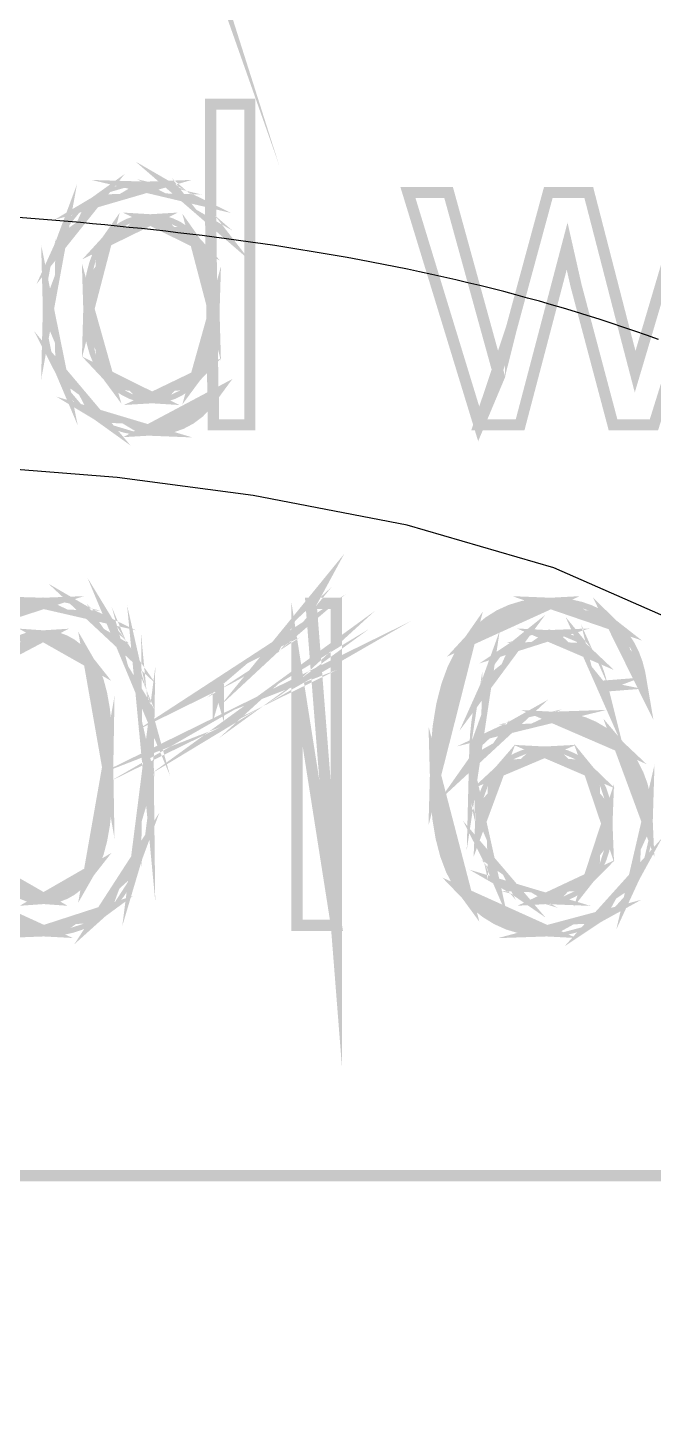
# Model space of a CAD drawing. Extents: x -600 to 1206, y -204 to 1404.
# Drawn here: x 280.8 to 336.7, y 999.1 to 1123.7 of the extents above; entities that cross this region are included whole.
import ezdxf

# ---------------------------------------------------------------- set-up
doc = ezdxf.new("R2010")
doc.units = 0
doc.linetypes.add('11', pattern=[18.75098419189453, 12.500656127929688, -6.250328063964844])
doc.layers.get('0').update_dxf_attribs({"linetype": 'CONTINUOUS'})
doc.layers.add('EASEMENT', color=7, linetype='CONTINUOUS')
doc.layers.add('POND', color=7, linetype='CONTINUOUS')

msp = doc.modelspace()

# ---------------------------------------------------------------- linework, layer by layer
at = {"color": 7, "const_width": 1}
for points in [[(0, 1200), (798.26171875, 1200), (798.26171875, 1021.25), (0, 1021.25), (0, 1200)], [(293.28125, 1141.2890625), (293.48533163265313, 1140.7110969387759), (293.68463010204084, 1140.1267538265306), (293.8791454081632, 1139.536033163265), (294.0688775510204, 1138.9389349489797), (294.2538265306123, 1138.3354591836735), (294.4339923469388, 1137.725605867347), (294.609375, 1137.109375), (293.28125, 1141.2890625)], [(297.16796875, 1106.640625), (297.16796875, 1116.9140625), (300.6640625, 1116.9140625), (300.6640625, 1088.28125), (297.40234375, 1088.28125), (297.16796875, 1106.640625)], [(283.7109375, 1104.267578125), (284.0278220663266, 1104.9661192602043), (284.38695790816325, 1105.6164301658164), (284.7883450255102, 1106.2185108418369), (285.23198341836735, 1106.7723612882655), (285.7178730867347, 1107.2779815051022), (286.2460140306123, 1107.735371492347), (286.81640625, 1108.14453125), (283.7109375, 1104.267578125)], [(282.67578125, 1098.6328125), (282.6969068877552, 1099.5083306760205), (282.7602838010204, 1100.360331632653), (282.86591198979585, 1101.1888153698978), (283.0137914540816, 1101.9937818877552), (283.20392219387753, 1102.7752311862246), (283.4363042091837, 1103.5331632653063), (283.7109375, 1104.267578125), (282.67578125, 1098.6328125)], [(286.81640625, 1108.14453125), (287.4178890306123, 1108.5020727040817), (288.0393016581633, 1108.8046077806123), (288.680644132653, 1109.0521364795918), (289.3419164540817, 1109.2446588010205), (290.023118622449, 1109.382174744898), (290.7242506377551, 1109.4646843112246), (291.4453125, 1109.4921875), (286.81640625, 1108.14453125)], [(291.4453125, 1109.4921875), (291.97265625000006, 1109.47604432398), (292.48325892857144, 1109.4276147959183), (292.9771205357142, 1109.3468989158162), (293.4542410714286, 1109.2338966836735), (293.91462053571433, 1109.0886080994896), (294.35825892857144, 1108.9110331632653), (294.78515625, 1108.701171875), (291.4453125, 1109.4921875)], [(291.4453125, 1109.4921875), (291.4453125, 1109.4921875)], [(294.78515625, 1108.701171875), (295.19252232142867, 1108.4654017857147), (295.5775669642857, 1108.2101004464287), (295.9402901785714, 1107.9352678571427), (296.2806919642857, 1107.6409040178573), (296.59877232142856, 1107.3270089285716), (296.89453125, 1106.9935825892858), (297.16796875, 1106.640625), (294.78515625, 1108.701171875)], [(321.1328125, 1088.28125), (314.78515625, 1109.0234375), (318.41796875, 1109.0234375), (321.71875, 1097.05078125), (322.94921875, 1092.59765625), (322.94921875, 1092.59765625), (321.1328125, 1088.28125)], [(324.0234375, 1096.875), (327.32421875, 1109.0234375), (330.9375, 1109.0234375), (334.04296875, 1096.9921875), (335.078125, 1093.02734375), (336.26953125, 1097.03125), (339.82421875, 1109.0234375), (343.2421875, 1109.0234375), (336.7578125, 1088.28125), (333.10546875, 1088.28125), (329.8046875, 1100.703125), (329.00390625, 1104.23828125), (324.8046875, 1088.28125), (321.1328125, 1088.28125), (324.0234375, 1096.875)], [(286.81640625, 1108.14453125), (286.81640625, 1108.14453125)], [(294.78515625, 1108.701171875), (294.78515625, 1108.701171875)], [(291.77734375, 1106.58203125), (291.12344547193885, 1106.5429687500002), (290.50103635204084, 1106.42578125), (289.9101163903061, 1106.23046875), (289.3506855867347, 1105.9570312500002), (288.8227439413265, 1105.60546875), (288.3262914540816, 1105.17578125), (287.861328125, 1104.66796875), (291.77734375, 1106.58203125)], [(295.8203125, 1104.58984375), (295.3360172193879, 1105.1183832908166), (294.8206313775511, 1105.5656090561224), (294.27415497448976, 1105.931521045918), (293.6965880102041, 1106.216119260204), (293.08793048469386, 1106.4194036989797), (292.4481823979592, 1106.541374362245), (291.77734375, 1106.58203125), (295.8203125, 1104.58984375)], [(291.77734375, 1106.58203125), (291.77734375, 1106.58203125)], [(297.4609375, 1098.33984375), (297.42745535714295, 1099.510124362245), (297.32700892857144, 1100.5879304846937), (297.1595982142857, 1101.573262117347), (296.9252232142857, 1102.466119260204), (296.62388392857144, 1103.2665019132653), (296.2555803571429, 1103.9744100765306), (295.8203125, 1104.58984375), (297.4609375, 1098.33984375)], [(283.7109375, 1104.267578125), (283.7109375, 1104.267578125)], [(287.861328125, 1104.66796875), (287.44419642857144, 1104.0760522959185), (287.0912388392857, 1103.3940529336733), (286.80245535714283, 1102.621970663265), (286.5778459821429, 1101.759805484694), (286.4174107142857, 1100.807557397959), (286.32114955357144, 1099.7652264030612), (286.2890625, 1098.6328125), (287.861328125, 1104.66796875)], [(287.861328125, 1104.66796875), (287.861328125, 1104.66796875)], [(295.8203125, 1104.58984375), (295.8203125, 1104.58984375)], [(283.818359375, 1092.998046875), (283.5152264030613, 1093.7133290816328), (283.2587292729592, 1094.4585060586733), (283.04886798469386, 1095.2335778061222), (282.8856425382653, 1096.0385443239797), (282.7690529336735, 1096.873405612245), (282.6990991709184, 1097.7381616709185), (282.67578125, 1098.6328125), (283.818359375, 1092.998046875)], [(295.849609375, 1092.587890625), (296.27710459183686, 1093.1668526785718), (296.63883131377554, 1093.8267299107142), (296.9347895408163, 1094.5675223214284), (297.1649792729592, 1095.3892299107144), (297.3294005102041, 1096.2918526785716), (297.428053252551, 1097.275390625), (297.4609375, 1098.33984375), (295.849609375, 1092.587890625)], [(282.67578125, 1098.6328125), (282.67578125, 1098.6328125)], [(286.2890625, 1098.6328125), (286.3233418367347, 1097.5354751275513), (286.4261798469388, 1096.5202487244896), (286.5975765306122, 1095.5871332908162), (286.8375318877551, 1094.7361288265308), (287.14604591836735, 1093.9672353316328), (287.523118622449, 1093.2804528061224), (287.96875, 1092.67578125), (286.2890625, 1098.6328125)], [(297.4609375, 1098.33984375), (297.4609375, 1098.33984375)], [(322.94921875, 1092.59765625), (322.99027423469397, 1092.7662627551022), (323.06879783163265, 1093.0823501275513), (323.1847895408162, 1093.5459183673468), (323.33824936224494, 1094.1569674744899), (323.5291772959184, 1094.9154974489797), (323.75757334183675, 1095.8215082908164), (324.0234375, 1096.875), (322.94921875, 1092.59765625)], [(287.041015625, 1089.1796875), (286.465840242347, 1089.5924346301024), (285.9289301658163, 1090.0494260204082), (285.4302853954082, 1090.550661670918), (284.96990593112247, 1091.0961415816328), (284.54779177295916, 1091.6858657525509), (284.1639429209184, 1092.3198341836735), (283.818359375, 1092.998046875), (287.041015625, 1089.1796875)], [(283.818359375, 1092.998046875), (283.818359375, 1092.998046875)], [(287.96875, 1092.67578125), (287.96875, 1092.67578125)], [(287.96875, 1092.67578125), (288.4610172193879, 1092.152423469388), (288.97799744897964, 1091.7095822704082), (289.5196906887755, 1091.347257653061), (290.08609693877554, 1091.065449617347), (290.6772161989796, 1090.8641581632653), (291.29304846938777, 1090.7433832908164), (291.93359375, 1090.703125), (287.96875, 1092.67578125)], [(291.93359375, 1090.703125), (292.57792570153066, 1090.741589604592), (293.19395727040813, 1090.8569834183672), (293.78168845663265, 1091.0493064413263), (294.3411192602041, 1091.3185586734694), (294.87224968112247, 1091.664740114796), (295.37507971938777, 1092.0878507653063), (295.849609375, 1092.587890625), (291.93359375, 1090.703125)], [(295.849609375, 1092.587890625), (295.849609375, 1092.587890625)], [(291.6015625, 1087.8125), (290.90102838010205, 1087.8404017857147), (290.2168367346939, 1087.924107142857), (289.5489875637755, 1088.0636160714284), (288.897480867347, 1088.2589285714287), (288.26231664540813, 1088.510044642857), (287.64349489795916, 1088.8169642857144), (287.041015625, 1089.1796875), (291.6015625, 1087.8125)], [(297.40234375, 1090.8984375), (296.8008609693878, 1090.0797193877552), (296.1236447704082, 1089.3869579081631), (295.37069515306115, 1088.8201530612243), (294.542012117347, 1088.3793048469388), (293.6375956632653, 1088.064413265306), (292.6574457908164, 1087.8754783163267), (291.6015625, 1087.8125), (297.40234375, 1090.8984375)], [(291.93359375, 1090.703125), (291.93359375, 1090.703125)], [(297.40234375, 1088.28125), (297.40234375, 1090.8984375), (297.40234375, 1090.8984375), (297.40234375, 1088.28125)], [(287.041015625, 1089.1796875), (287.041015625, 1089.1796875)], [(291.6015625, 1087.8125), (291.6015625, 1087.8125)], [(303.0078125, 1068.515625), (303.61208545918373, 1069.0768494897961), (304.163743622449, 1069.6332908163265), (304.6627869897959, 1070.1849489795918), (305.1092155612245, 1070.7318239795918), (305.5030293367347, 1071.2739158163265), (305.8442283163265, 1071.811224489796), (306.1328125, 1072.34375), (303.0078125, 1068.515625)], [(277.060546875, 1070.6640625), (277.67099808673476, 1071.109693877551), (278.3248963647959, 1071.4867665816328), (279.0222417091837, 1071.7952806122448), (279.763034119898, 1072.035235969388), (280.5472735969388, 1072.2066326530612), (281.37496014030614, 1072.3094706632653), (282.24609375, 1072.34375), (277.060546875, 1070.6640625)], [(282.24609375, 1072.34375), (282.89301658163265, 1072.3248166454082), (283.5168207908163, 1072.2680165816325), (284.117506377551, 1072.1733498086733), (284.69507334183675, 1072.0408163265306), (285.2495216836735, 1071.8704161352039), (285.7808514030612, 1071.662149234694), (286.2890625, 1071.416015625), (282.24609375, 1072.34375)], [(282.24609375, 1072.34375), (282.24609375, 1072.34375)], [(286.2890625, 1071.416015625), (286.7733577806123, 1071.1342075892858), (287.2329400510204, 1070.8189174107142), (287.66780931122446, 1070.4701450892858), (288.0779655612245, 1070.087890625), (288.4634088010204, 1069.672154017857), (288.8241390306123, 1069.222935267857), (289.16015625, 1068.740234375), (286.2890625, 1071.416015625)], [(289.16015625, 1068.740234375), (289.4738520408164, 1068.2252471301022), (289.76761798469386, 1067.6791693239797), (290.0414540816326, 1067.1020009566325), (290.29536033163265, 1066.4937420280614), (290.52933673469386, 1065.8543925382653), (290.7433832908163, 1065.1839524872448), (290.9375, 1064.482421875), (289.16015625, 1068.740234375)], [(297.8515625, 1065.15625), (298.679049744898, 1065.5644132653065), (299.476243622449, 1065.996492346939), (300.243144132653, 1066.452487244898), (300.9797512755102, 1066.9323979591838), (301.6860650510204, 1067.436224489796), (302.3620854591837, 1067.9639668367347), (303.0078125, 1068.515625), (297.8515625, 1065.15625)], [(308.3984375, 1043.59375), (304.8828125, 1043.59375), (304.8828125, 1065.99609375), (304.8828125, 1065.99609375), (308.3984375, 1043.59375)], [(306.1328125, 1072.34375), (308.3984375, 1072.34375), (308.3984375, 1043.59375), (306.1328125, 1072.34375)], [(320.3125, 1069.0625), (321.1148756377551, 1069.933035714286), (321.9929846938776, 1070.6696428571427), (322.9468271683673, 1071.2723214285713), (323.9764030612245, 1071.7410714285716), (325.081712372449, 1072.075892857143), (326.26275510204084, 1072.2767857142858), (327.51953125, 1072.34375), (320.3125, 1069.0625)], [(327.51953125, 1072.34375), (327.51953125, 1072.34375)], [(327.51953125, 1072.34375), (328.46002072704084, 1072.3050860969388), (329.3506855867347, 1072.189094387755), (330.1915258290816, 1071.9957748724487), (330.98254145408174, 1071.7251275510205), (331.7237324617347, 1071.3771524234694), (332.41509885204084, 1070.951849489796), (333.056640625, 1070.44921875), (327.51953125, 1072.34375)], [(286.2890625, 1071.416015625), (286.2890625, 1071.416015625)], [(317.24609375, 1056.9921875), (317.3086734693878, 1059.2713647959185), (317.49641262755097, 1061.3655931122448), (317.80931122448976, 1063.2748724489795), (318.2473692602041, 1064.9992028061226), (318.8105867346939, 1066.5385841836735), (319.4989636479592, 1067.8930165816328), (320.3125, 1069.0625), (317.24609375, 1056.9921875)], [(332.1484375, 1064.94140625), (332.00653698979596, 1065.5098054846942), (331.84869260204084, 1066.0319674744896), (331.67490433673464, 1066.5078922193877), (331.4851721938776, 1066.937579719388), (331.2794961734694, 1067.3210299744896), (331.05787627551024, 1067.658242984694), (330.8203125, 1067.94921875), (332.1484375, 1064.94140625)], [(333.056640625, 1070.44921875), (333.056640625, 1070.44921875)], [(333.056640625, 1070.44921875), (333.63799426020415, 1069.8784279336737), (334.1487962372449, 1069.2486447704082), (334.5890465561224, 1068.559869260204), (334.95874521683675, 1067.8121014030614), (335.25789221938777, 1067.0053411989797), (335.48648756377554, 1066.1395886479593), (335.64453125, 1065.21484375), (333.056640625, 1070.44921875)], [(282.20703125, 1069.43359375), (281.5349968112246, 1069.3917410714291), (280.90282206632656, 1069.2661830357142), (280.31050701530614, 1069.0569196428569), (279.7580516581633, 1068.763950892857), (279.24545599489795, 1068.3872767857142), (278.77272002551024, 1067.9268973214284), (278.33984375, 1067.3828125), (282.20703125, 1069.43359375)], [(286.318359375, 1067.109375), (285.8302774234694, 1067.726004464286), (285.30911192602036, 1068.2477678571431), (284.754862882653, 1068.6746651785713), (284.16753029336735, 1069.0066964285716), (283.54711415816325, 1069.243861607143), (282.89361447704084, 1069.3861607142858), (282.20703125, 1069.43359375), (286.318359375, 1067.109375)], [(282.20703125, 1069.43359375), (282.20703125, 1069.43359375)], [(287.96875, 1057.71484375), (287.93506855867355, 1059.6380739795923), (287.8340242346939, 1061.367586096939), (287.6656170280612, 1062.9033801020407), (287.42984693877554, 1064.245455994898), (287.12671396683675, 1065.3938137755101), (286.75621811224494, 1066.3484534438776), (286.318359375, 1067.109375), (287.96875, 1057.71484375)], [(290.9375, 1064.482421875), (291.10849808673476, 1063.7296715561226), (291.25318877551024, 1062.905572385204), (291.3715720663265, 1062.0101243622448), (291.46364795918373, 1061.043327487245), (291.5294164540817, 1060.0051817602043), (291.5688775510204, 1058.8956871811226), (291.58203125, 1057.71484375), (290.9375, 1064.482421875)], [(304.8828125, 1065.99609375), (304.5039461096939, 1065.6501116071431), (304.092793367347, 1065.3041294642856), (303.64935427295916, 1064.9581473214284), (303.17362882653066, 1064.6121651785716), (302.6656170280612, 1064.2661830357142), (302.1253188775511, 1063.9202008928573), (301.552734375, 1063.57421875), (304.8828125, 1065.99609375)], [(320.3125, 1069.0625), (320.3125, 1069.0625)], [(327.3046875, 1069.453125), (326.83314732142867, 1069.433992346939), (326.3783482142857, 1069.3765943877552), (325.9402901785714, 1069.280931122449), (325.5189732142857, 1069.1470025510205), (325.11439732142856, 1068.9748086734694), (324.7265625, 1068.7643494897961), (324.35546875, 1068.515625), (327.3046875, 1069.453125)], [(330.8203125, 1067.94921875), (330.3993941326532, 1068.3482142857147), (329.9513711734694, 1068.685825892857), (329.476243622449, 1068.9620535714284), (328.9740114795919, 1069.1768973214287), (328.44467474489795, 1069.330357142857), (327.88823341836735, 1069.4224330357144), (327.3046875, 1069.453125), (330.8203125, 1067.94921875)], [(327.3046875, 1069.453125), (327.3046875, 1069.453125)], [(289.16015625, 1068.740234375), (289.16015625, 1068.740234375)], [(303.0078125, 1068.515625), (303.0078125, 1068.515625)], [(324.35546875, 1068.515625), (323.89548788265313, 1068.146922831633), (323.46420599489795, 1067.7327806122448), (323.0616230867347, 1067.2731983418366), (322.6877391581633, 1066.7681760204084), (322.3425542091837, 1066.2177136479593), (322.0260682397959, 1065.6218112244899), (321.73828125, 1064.98046875), (324.35546875, 1068.515625)], [(324.35546875, 1068.515625), (324.35546875, 1068.515625)], [(330.8203125, 1067.94921875), (330.8203125, 1067.94921875)], [(286.318359375, 1067.109375), (286.318359375, 1067.109375)], [(301.552734375, 1063.57421875), (300.9725765306123, 1063.240593112245), (300.40955835459187, 1062.9316804846937), (299.86367984693874, 1062.6474808673468), (299.3349410076531, 1062.3879942602043), (298.8233418367347, 1062.1532206632653), (298.3288823341837, 1061.9431600765306), (297.8515625, 1061.7578125), (301.552734375, 1063.57421875)], [(321.73828125, 1064.98046875), (321.4835778061225, 1064.2761479591838), (321.2663424744898, 1063.4913105867347), (321.08657525510205, 1062.6259566326528), (320.9442761479592, 1061.6800860969388), (320.8394451530612, 1060.6536989795918), (320.7720822704082, 1059.5467952806123), (320.7421875, 1058.359375), (321.73828125, 1064.98046875)], [(335.64453125, 1065.21484375), (332.1484375, 1064.94140625), (332.1484375, 1064.94140625), (335.64453125, 1065.21484375)], [(290.9375, 1064.482421875), (290.9375, 1064.482421875)], [(297.8515625, 1061.7578125), (297.8515625, 1065.15625), (297.8515625, 1065.15625), (297.8515625, 1061.7578125)], [(321.73828125, 1064.98046875), (321.73828125, 1064.98046875)], [(286.318359375, 1048.33984375), (286.756218112245, 1049.1051498724494), (287.12671396683675, 1050.0617825255101), (287.4298469387755, 1051.2097417091836), (287.66561702806126, 1052.5490274234694), (287.83402423469386, 1054.0796396683672), (287.9350685586735, 1055.8015784438776), (287.96875, 1057.71484375), (286.318359375, 1048.33984375)], [(301.552734375, 1063.57421875), (301.552734375, 1063.57421875)], [(320.7421875, 1058.359375), (321.11647002551035, 1058.8915019132655), (321.5138711734694, 1059.3829719387754), (321.9343909438775, 1059.8337850765306), (322.37802933673476, 1060.2439413265306), (322.84478635204084, 1060.6134406887754), (323.3346619897959, 1060.9422831632653), (323.84765625, 1061.23046875), (320.7421875, 1058.359375)], [(323.84765625, 1061.23046875), (324.37579719387764, 1061.4791932397961), (324.911112882653, 1061.6896524234694), (325.4536033163265, 1061.8618463010203), (326.003268494898, 1061.9957748724491), (326.56010841836735, 1062.0914381377552), (327.1241230867347, 1062.1488360969388), (327.6953125, 1062.16796875), (323.84765625, 1061.23046875)], [(327.6953125, 1062.16796875), (327.6953125, 1062.16796875)], [(327.6953125, 1062.16796875), (328.6784518494898, 1062.1151546556125), (329.6189413265306, 1061.956712372449), (330.5167809311224, 1061.6926419005101), (331.37197066326536, 1061.322943239796), (332.18451052295916, 1060.8476163903063), (332.9544005102041, 1060.266661352041), (333.681640625, 1059.580078125), (327.6953125, 1062.16796875)], [(320.01953125, 1046.337890625), (319.28372130102053, 1047.3469387755106), (318.66111288265313, 1048.5269850127552), (318.15170599489795, 1049.8780293367347), (317.7555006377551, 1051.400071747449), (317.47249681122446, 1053.0931122448978), (317.30269451530614, 1054.9571508290817), (317.24609375, 1056.9921875), (320.01953125, 1046.337890625)], [(323.84765625, 1061.23046875), (323.84765625, 1061.23046875)], [(326.9921875, 1059.0625), (326.3261320153062, 1059.0276227678573), (325.68957270408157, 1058.9229910714287), (325.08250956632645, 1058.7486049107142), (324.5049426020408, 1058.5044642857144), (323.95687181122446, 1058.1905691964287), (323.4382971938776, 1057.8069196428573), (322.94921875, 1057.353515625), (326.9921875, 1059.0625)], [(330.9765625, 1057.353515625), (330.50781250000006, 1057.8069196428573), (330.00558035714283, 1058.1905691964287), (329.46986607142856, 1058.5044642857142), (328.90066964285717, 1058.7486049107144), (328.29799107142856, 1058.9229910714287), (327.6618303571429, 1059.0276227678573), (326.9921875, 1059.0625), (330.9765625, 1057.353515625)], [(326.9921875, 1059.0625), (326.9921875, 1059.0625)], [(332.55859375, 1052.67578125), (332.5263073979593, 1053.4982860331634), (332.42944834183675, 1054.2693718112246), (332.2680165816326, 1054.9890385841836), (332.0420121173469, 1055.657286352041), (331.7514349489796, 1056.274115114796), (331.3962850765306, 1056.8395248724491), (330.9765625, 1057.353515625), (332.55859375, 1052.67578125)], [(333.681640625, 1059.580078125), (333.681640625, 1059.580078125)], [(333.681640625, 1059.580078125), (334.3371332908164, 1058.8097895408166), (334.89178093112247, 1057.9777184311224), (335.3455835459183, 1057.083864795918), (335.69854113520415, 1056.128228635204), (335.9506536989796, 1055.1108099489795), (336.10192123724494, 1054.031608737245), (336.15234375, 1052.890625), (333.681640625, 1059.580078125)], [(320.7421875, 1058.359375), (320.7421875, 1058.359375)], [(287.96875, 1057.71484375), (287.96875, 1057.71484375)], [(291.58203125, 1057.71484375), (291.560905612245, 1056.3147720025513), (291.49752869897964, 1054.9940210459183), (291.3919005102041, 1053.752590880102), (291.2440210459184, 1052.590481505102), (291.05389030612247, 1051.5076929209183), (290.8215082908164, 1050.504225127551), (290.546875, 1049.580078125), (291.58203125, 1057.71484375)], [(291.58203125, 1057.71484375), (291.58203125, 1057.71484375)], [(317.24609375, 1056.9921875), (317.24609375, 1056.9921875)], [(322.94921875, 1057.353515625), (322.5087691326532, 1056.8435108418369), (322.13608099489795, 1056.290058992347), (321.83115433673464, 1055.6931600765304), (321.5939891581633, 1055.0528140943877), (321.4245854591837, 1054.3690210459183), (321.3229432397959, 1053.6417809311224), (321.2890625, 1052.87109375), (322.94921875, 1057.353515625)], [(322.94921875, 1057.353515625), (322.94921875, 1057.353515625)], [(330.9765625, 1057.353515625), (330.9765625, 1057.353515625)], [(330.95703125, 1047.79296875), (331.38193558673476, 1048.3326690051024), (331.7414700255102, 1048.9249840561224), (332.0356345663265, 1049.5699139030612), (332.2644292091837, 1050.2674585459185), (332.4278539540816, 1051.017617984694), (332.5259088010204, 1051.820392219388), (332.55859375, 1052.67578125), (330.95703125, 1047.79296875)], [(321.2890625, 1052.87109375), (321.3048070790817, 1052.3553093112248), (321.35204081632656, 1051.8459024234694), (321.43076371173464, 1051.3428730867345), (321.54097576530614, 1050.8462213010205), (321.68267697704084, 1050.3559470663265), (321.8558673469388, 1049.872050382653), (322.060546875, 1049.39453125), (321.2890625, 1052.87109375)], [(336.15234375, 1052.890625), (336.12862723214295, 1052.128308354592), (336.05747767857144, 1051.3815369897961), (335.93889508928567, 1050.650310905612), (335.77287946428567, 1049.934630102041), (335.5594308035714, 1049.2344945790817), (335.2985491071429, 1048.5499043367347), (334.990234375, 1047.880859375), (336.15234375, 1052.890625)], [(336.15234375, 1052.890625), (336.15234375, 1052.890625)], [(332.55859375, 1052.67578125), (332.55859375, 1052.67578125)], [(282.24609375, 1045.99609375), (282.92231345663265, 1046.0439253826532), (283.56704400510205, 1046.1874202806123), (284.1802853954082, 1046.4265784438774), (284.762037627551, 1046.761399872449), (285.3123007015306, 1047.1918845663265), (285.831074617347, 1047.7180325255104), (286.318359375, 1048.33984375), (282.24609375, 1045.99609375)], [(290.546875, 1049.580078125), (290.2301897321429, 1048.7242904974494), (289.8716517857143, 1047.9259008290817), (289.4712611607143, 1047.1849091198978), (289.0290178571429, 1046.501315369898), (288.544921875, 1045.8751195790817), (288.0189732142857, 1045.306321747449), (287.451171875, 1044.794921875), (290.546875, 1049.580078125)], [(290.546875, 1049.580078125), (290.546875, 1049.580078125)], [(322.060546875, 1049.39453125), (322.2935267857144, 1048.9363440688776), (322.55161830357144, 1048.510443239796), (322.83482142857133, 1048.1168287627552), (323.14313616071433, 1047.7555006377552), (323.4765625, 1047.426458864796), (323.83510044642856, 1047.1297034438776), (324.21875, 1046.865234375), (322.060546875, 1049.39453125)], [(322.060546875, 1049.39453125), (322.060546875, 1049.39453125)], [(278.173828125, 1048.330078125), (278.6611128826531, 1047.7108577806125), (279.1798867984694, 1047.1869021045918), (279.730149872449, 1046.7582110969386), (280.31190210459187, 1046.4247847576532), (280.92514349489795, 1046.1866230867347), (281.56987404336735, 1046.0437260841836), (282.24609375, 1045.99609375), (278.173828125, 1048.330078125)], [(286.318359375, 1048.33984375), (286.318359375, 1048.33984375)], [(327.12890625, 1045.99609375), (327.752311862245, 1046.0327646683677), (328.3502072704082, 1046.1427774234694), (328.92259247448976, 1046.326132015306), (329.4694674744898, 1046.5828284438776), (329.9908322704082, 1046.9128667091836), (330.48668686224494, 1047.3162468112246), (330.95703125, 1047.79296875), (327.12890625, 1045.99609375)], [(334.990234375, 1047.880859375), (334.6404655612246, 1047.2417091836737), (334.255221619898, 1046.646803252551), (333.83450255102036, 1046.0961415816325), (333.3783083545919, 1045.5897241709185), (332.8866390306123, 1045.1275510204082), (332.3594945790817, 1044.7096221301022), (331.796875, 1044.3359375), (334.990234375, 1047.880859375)], [(330.95703125, 1047.79296875), (330.95703125, 1047.79296875)], [(334.990234375, 1047.880859375), (334.990234375, 1047.880859375)], [(282.24609375, 1043.10546875), (281.09933035714295, 1043.166055484694), (280.02511160714283, 1043.3478156887754), (279.02343749999994, 1043.6507493622448), (278.0943080357143, 1044.0748565051022), (277.2377232142857, 1044.620137117347), (276.4536830357143, 1045.2865911989797), (275.7421875, 1046.07421875), (282.24609375, 1043.10546875)], [(327.1875, 1043.10546875), (325.9650031887756, 1043.1714365433675), (324.8086734693878, 1043.3693399234694), (323.7185108418367, 1043.699178890306), (322.69451530612247, 1044.1609534438776), (321.73668686224494, 1044.7546635841836), (320.8450255102041, 1045.4803093112246), (320.01953125, 1046.337890625), (327.1875, 1043.10546875)], [(324.21875, 1046.865234375), (324.6177455357144, 1046.6346460459188), (325.02232142857144, 1046.4395328443877), (325.4324776785714, 1046.279894770408), (325.84821428571433, 1046.1557318239797), (326.26953125, 1046.067044005102), (326.6964285714286, 1046.0138313137754), (327.12890625, 1045.99609375), (324.21875, 1046.865234375)], [(324.21875, 1046.865234375), (324.21875, 1046.865234375)], [(282.24609375, 1045.99609375), (282.24609375, 1045.99609375)], [(320.01953125, 1046.337890625), (320.01953125, 1046.337890625)], [(327.12890625, 1045.99609375), (327.12890625, 1045.99609375)], [(287.451171875, 1044.794921875), (286.84032206632656, 1044.3466996173472), (286.185227997449, 1043.9674346301022), (285.4858896683673, 1043.657126913265), (284.7423070790817, 1043.4157764668369), (283.9544802295918, 1043.2433832908164), (283.12240911989795, 1043.139947385204), (282.24609375, 1043.10546875), (287.451171875, 1044.794921875)], [(287.451171875, 1044.794921875), (287.451171875, 1044.794921875)], [(331.796875, 1044.3359375), (331.2053571428572, 1044.0094866071431), (330.59151785714283, 1043.7332589285713), (329.9553571428571, 1043.5072544642856), (329.296875, 1043.3314732142858), (328.61607142857144, 1043.2059151785716), (327.91294642857144, 1043.130580357143), (327.1875, 1043.10546875), (331.796875, 1044.3359375)], [(331.796875, 1044.3359375), (331.796875, 1044.3359375)], [(282.24609375, 1043.10546875), (282.24609375, 1043.10546875)], [(327.1875, 1043.10546875), (327.1875, 1043.10546875)]]:
    msp.add_lwpolyline(points, dxfattribs=at)
at = {"layer": 'EASEMENT', "color": 7, "linetype": '11'}
msp.add_lwpolyline([(337.15394330716833, 1095.9002711297571), (336.0993181949417, 1096.2794779584428), (335.043127617227, 1096.649760094242), (333.9854317069503, 1097.0112531541986), (332.92629059703734, 1097.3640927553554), (331.8657644204145, 1097.7084145147555), (330.80391331000726, 1098.0443540494432), (329.7407973987421, 1098.3720469764605), (328.6764768195443, 1098.6916289128517), (327.6110117053406, 1099.0032354756597), (326.5444621890563, 1099.3070022819281), (325.47688840361764, 1099.6030649487), (324.40835048195083, 1099.8915590930187), (323.33890855698144, 1100.1726203319279), (322.2686224813641, 1100.4463844980676), (321.19753056246304, 1100.7129971477675), (320.1256564118405, 1100.9725948528505), (319.0530281515638, 1101.2253070503484), (317.97967390370115, 1101.471263177294), (316.9056217903202, 1101.7105926707186), (315.83089993348835, 1101.9434249676551), (314.7555364552736, 1102.1698895051356), (313.67955947774374, 1102.3901157201922), (312.60299712296603, 1102.6042330498572), (311.5258775130087, 1102.8123709311628), (310.4482287699394, 1103.0146588011414), (309.3700790158257, 1103.2112260968245), (308.29145637273496, 1103.4022022552451), (307.2123889627359, 1103.5877167134347), (306.1329049078954, 1103.767898908426), (305.05303233028144, 1103.942878277251), (303.97278741566936, 1104.112779054869), (302.89217755185757, 1104.2777167087106), (301.8112181722988, 1104.4378076826788), (300.72992471117425, 1104.5931684209054), (299.64831260266567, 1104.7439153675205), (298.5663972809539, 1104.8901649666552), (297.48419418022036, 1105.0320336624402), (296.40171873464635, 1105.1696378990064), (295.3189863784131, 1105.3030941204845), (294.236012545702, 1105.4325187710056), (293.1528126706943, 1105.5580282946999), (292.0694021875712, 1105.6797391356986), (290.9854791014027, 1105.7978039102588), (289.89908358386674, 1105.9125030703635), (288.8099336990408, 1106.0238287559364), (287.71809778999136, 1106.1317259795082), (286.62364419978485, 1106.2361397536088), (285.52664127148773, 1106.3370150907685), (284.4271573481665, 1106.4342970035177), (283.32526077288776, 1106.5279305043862), (282.2210198887177, 1106.6178606059052), (281.1145030387231, 1106.704032320604), (280.00577856597, 1106.7863906610132)], dxfattribs=at)
at = {"layer": 'POND', "color": 7}
msp.add_lwpolyline([(484.2879481493402, 994.9713323327896), (477.38971043305276, 1002.7700619605059), (464.27768143358014, 1011.3606559724271), (451.66214143952914, 1016.1690486011883), (438.07049193405976, 1019.8155718870021), (424.09042695358846, 1023.1566422621115), (410.30964053453283, 1027.0486761587592), (401.04184227837095, 1030.5836360116896), (385.33810090927534, 1039.3315448496585), (374.04554615261645, 1047.3702327785138), (363.0326162161116, 1055.7146841685494), (351.89802818370333, 1063.622322379297), (343.7526632558713, 1068.5349349580633), (327.83103489327596, 1075.517954580708), (314.7108379787684, 1079.3093074009394), (300.9571050020687, 1081.9849032039185), (288.8256282415949, 1083.572999840118), (271.9018793419699, 1084.9113050785515), (256.9873134263581, 1085.213514022247), (242.182407312922, 1084.562460629939), (227.76814752810776, 1082.8134432003355), (214.02552059836205, 1079.8217600321436), (201.23551305013098, 1075.4427094240707)], dxfattribs=at)

doc.saveas('drawing.dxf')
